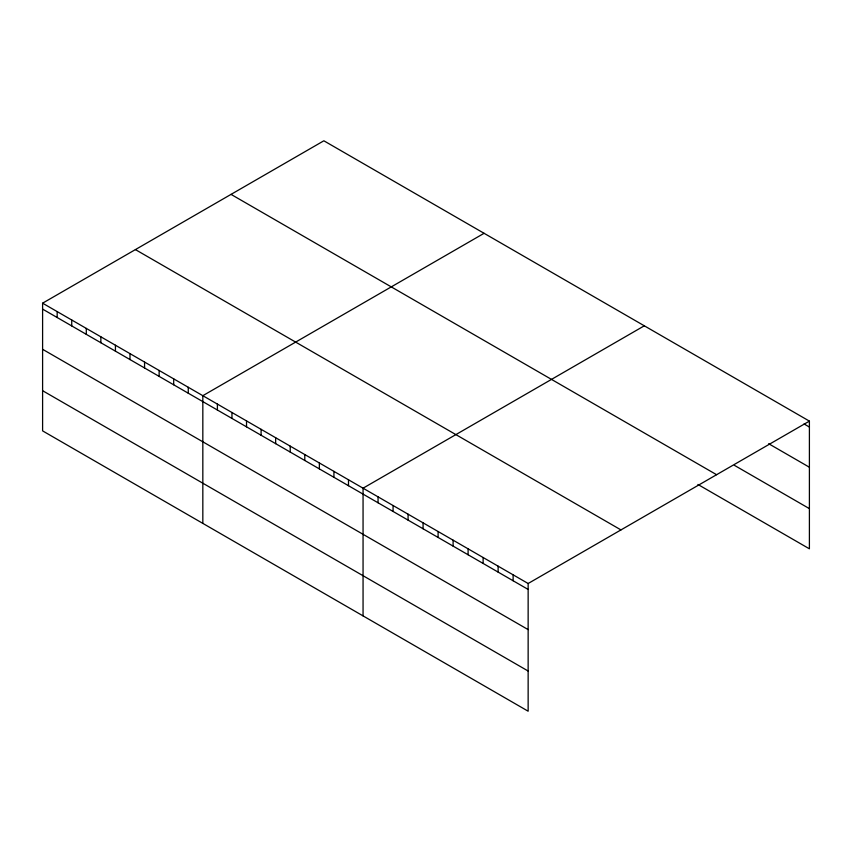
<?xml version="1.0" encoding="UTF-8"?>
<svg xmlns="http://www.w3.org/2000/svg" width="852" height="852" viewBox="0 0 852 852"><rect width="100%" height="100%" fill="white"/><g stroke="black" fill="none" stroke-linecap="round" stroke-linejoin="round"><path stroke-width="1.28" d="M528.144 629.617L528.144 583.503L42.6 303.184L42.6 430.878L528.144 711.207L528.144 629.617L42.6 349.299M697.916 484.458L809.4 548.816L809.4 421.122L323.856 140.793L42.6 303.184M484.085 233.299L202.829 395.69L202.829 523.384M644.314 325.805L363.058 488.196L363.058 615.9M528.144 583.503L809.4 421.122M804.043 423.955L809.4 427.044M768.664 443.711L809.4 467.237M734.36 465.309L809.4 508.633M231.041 194.384L716.585 474.702M135.415 249.593L620.959 529.912M42.6 309.106L528.144 589.435M42.6 390.695L528.144 671.025M513.128 574.834L513.128 580.766M498.122 566.175L498.122 572.107M483.116 557.506L483.116 563.438M468.11 548.848L468.11 554.769M453.104 540.179L453.104 546.111M438.098 531.52L438.098 537.442M423.082 522.851L423.082 528.783M408.076 514.182L408.076 520.114M393.07 505.524L393.07 511.456M378.064 496.854L378.064 502.786M348.489 479.782L348.489 485.715M333.92 471.369L333.92 477.301M319.362 462.966L319.362 468.888M304.792 454.553L304.792 460.485M290.223 446.139L290.223 452.071M275.654 437.736L275.654 443.668M261.095 429.323L261.095 435.255M246.526 420.92L246.526 426.841M231.957 412.506L231.957 418.438M217.398 404.093L217.398 410.025M188.26 387.277L188.26 393.209M173.691 378.863L173.691 384.795M159.132 370.46L159.132 376.382M144.563 362.047L144.563 367.979M129.994 353.633L129.994 359.565M115.435 345.23L115.435 351.152M100.866 336.817L100.866 342.749M86.297 328.403L86.297 334.335M71.728 320.001L71.728 325.933M57.169 311.587L57.169 317.519"/></g></svg>
